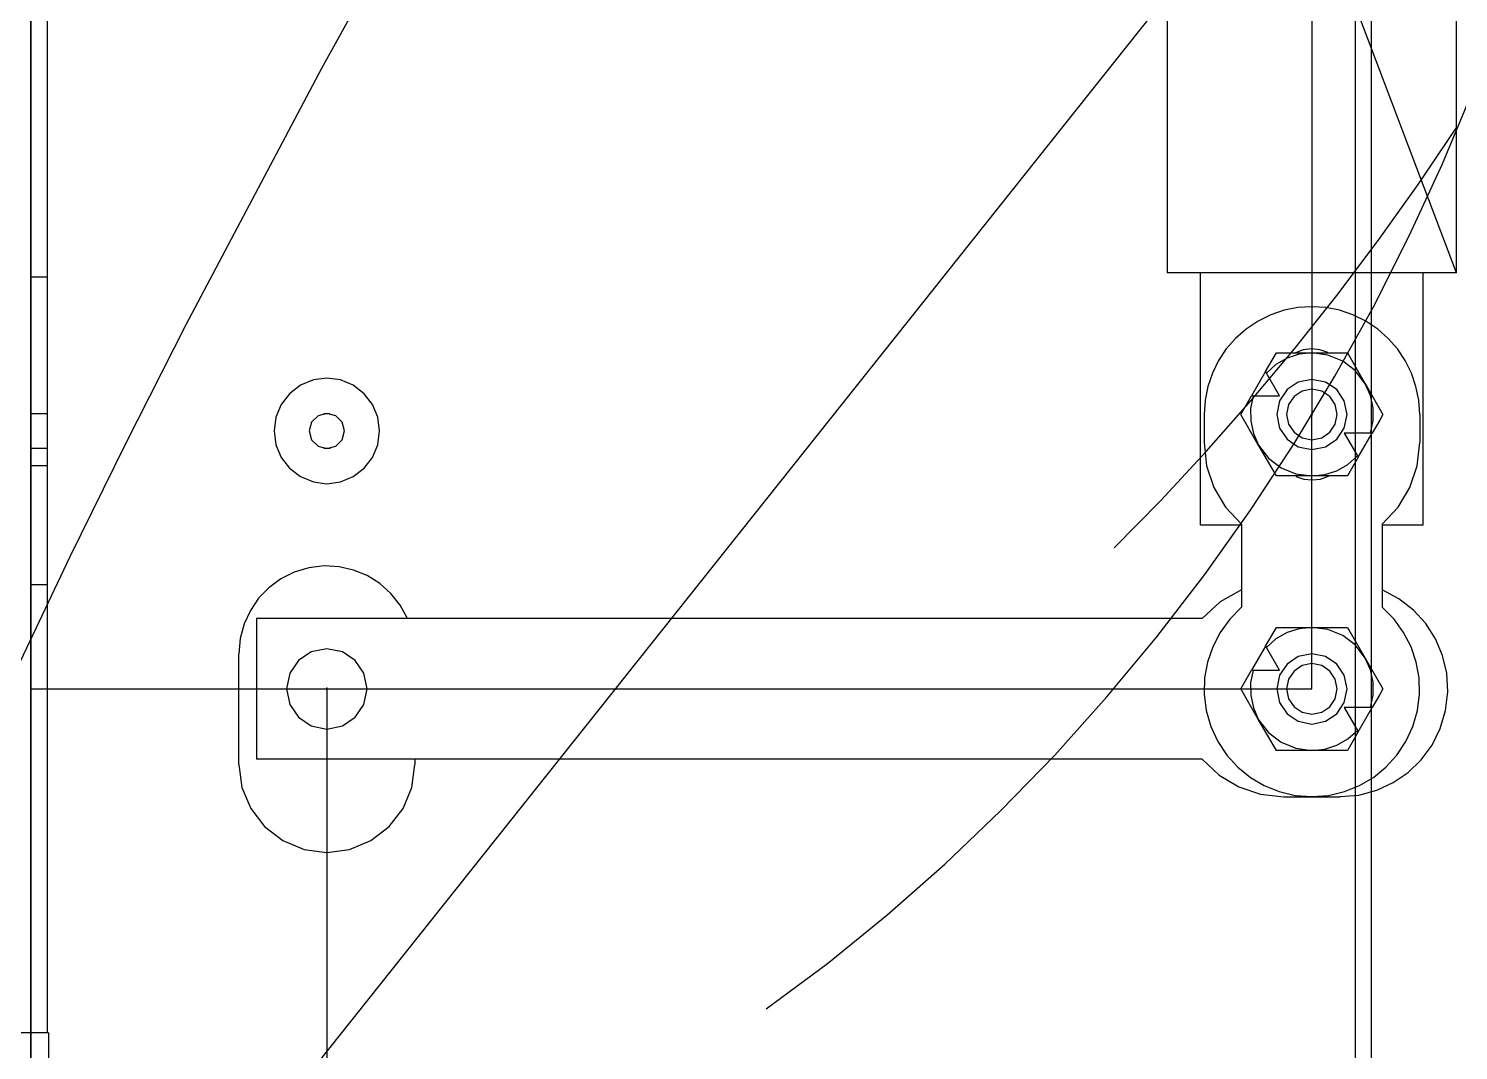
# Model space of a CAD drawing. Extents: x -1 to 1284, y 105 to 936.
# Drawn here: x 162.3 to 291.4, y 190 to 282.2 of the extents above; entities that cross this region are included whole.
import ezdxf

# ---------------------------------------------------------------- set-up
doc = ezdxf.new("R2010")
doc.units = 0

msp = doc.modelspace()

# ---------------------------------------------------------------- linework, layer by layer
for p, q in [((282.09, 149.955), (282.09, 713.128)), ((282.09, 149.955), (282.09, 713.128)), ((282.09, 149.955), (282.09, 713.128)), ((282.09, 149.955), (282.09, 713.128)), ((282.09, 149.955), (282.09, 713.128)), ((282.09, 149.955), (282.09, 713.128)), ((282.09, 149.955), (282.09, 713.128)), ((282.09, 149.955), (282.09, 713.128)), ((282.09, 149.955), (282.09, 713.128)), ((282.09, 149.955), (282.09, 713.128)), ((282.09, 149.955), (282.09, 713.128)), ((162.548, 156.305), (162.548, 706.778)), ((162.548, 156.305), (600.386, 706.778)), ((162.548, 706.778), (162.548, 156.305)), ((162.548, 156.305), (162.548, 706.778)), ((162.548, 156.305), (600.386, 706.778)), ((162.548, 706.778), (162.548, 156.305)), ((162.548, 156.305), (162.548, 706.778)), ((162.548, 156.305), (600.386, 706.778)), ((162.548, 706.778), (162.548, 156.305)), ((162.548, 156.305), (162.548, 706.778)), ((162.548, 156.305), (600.386, 706.778)), ((162.548, 706.778), (162.548, 156.305)), ((162.548, 156.305), (162.548, 706.778)), ((162.548, 156.305), (600.386, 706.778)), ((162.548, 706.778), (162.548, 156.305)), ((162.548, 156.305), (162.548, 706.778)), ((162.548, 156.305), (600.386, 706.778)), ((162.548, 706.778), (162.548, 156.305)), ((162.548, 156.305), (162.548, 706.778)), ((162.548, 156.305), (600.386, 706.778)), ((162.548, 706.778), (162.548, 156.305)), ((162.548, 156.305), (162.548, 706.778)), ((162.548, 156.305), (600.386, 706.778)), ((162.548, 706.778), (162.548, 156.305)), ((162.548, 156.305), (162.548, 706.778)), ((162.548, 156.305), (600.386, 706.778)), ((162.548, 706.778), (162.548, 156.305)), ((162.548, 156.305), (162.548, 706.778)), ((162.548, 156.305), (600.386, 706.778)), ((162.548, 706.778), (162.548, 156.305)), ((162.548, 156.305), (162.548, 706.778)), ((162.548, 156.305), (600.386, 706.778)), ((162.548, 706.778), (162.548, 156.305)), ((283.498, 706.778), (283.498, 156.305)), ((283.498, 706.778), (283.498, 156.305)), ((283.498, 706.778), (283.498, 156.305)), ((283.498, 706.778), (283.498, 156.305)), ((283.498, 706.778), (283.498, 156.305)), ((283.498, 706.778), (283.498, 156.305)), ((283.498, 706.778), (283.498, 156.305)), ((283.498, 706.778), (283.498, 156.305)), ((283.498, 706.778), (283.498, 156.305)), ((283.498, 706.778), (283.498, 156.305)), ((283.498, 706.778), (283.498, 156.305)), ((162.548, 191.573), (162.548, 525.752)), ((164.036, 191.573), (164.036, 360.787)), ((278.161, 342.007), (278.161, 247.408)), ((278.161, 342.007), (278.161, 247.408)), ((278.161, 342.007), (278.161, 247.408)), ((278.161, 342.007), (278.161, 247.408)), ((278.161, 342.007), (278.161, 247.408)), ((278.161, 342.007), (278.161, 247.408)), ((278.161, 342.007), (278.161, 247.408)), ((278.161, 342.007), (278.161, 247.408)), ((278.161, 342.007), (278.161, 247.408)), ((278.161, 342.007), (278.161, 247.408)), ((291.211, 260.207), (265.1099, 329.2071)), ((265.11, 329.207), (265.11, 260.207)), ((291.211, 260.207), (291.211, 329.207)), ((202.521869, 303.438402), (188.766796, 278.639788)), ((188.766796, 278.639788), (176.519397, 255.484573)), ((289.951046, 270.045962), (292.705062, 276.680587)), ((287.751864, 268.176261), (291.256, 273.356)), ((286.949609, 263.524104), (289.951046, 270.045962)), ((284.134849, 263.107942), (287.751864, 268.176261)), ((283.708435, 257.125409), (286.949609, 263.524104)), ((280.409683, 258.15685), (284.134849, 263.107942)), ((162.548, 259.824), (164.036, 259.824)), ((291.211, 260.207), (265.11, 260.207)), ((268.11, 237.407), (268.11, 260.207)), ((288.21, 237.407), (288.21, 260.207)), ((276.581091, 253.328791), (280.409683, 258.15685)), ((275.663273, 256.810357), (274.455434, 256.403067)), ((276.903851, 257.054732), (275.663273, 256.810357)), ((278.1608, 257.13619), (276.903851, 257.054732)), ((279.417749, 257.054732), (278.1608, 257.13619)), ((280.658327, 256.810357), (279.417749, 257.054732)), ((280.23521, 250.860275), (283.708435, 257.125409)), ((281.866166, 256.403067), (280.658327, 256.810357)), ((273.296705, 255.83286), (272.223527, 255.114475)), ((274.455434, 256.403067), (273.296705, 255.83286)), ((283.024895, 255.83286), (281.866166, 256.403067)), ((284.098073, 255.114475), (283.024895, 255.83286)), ((176.519397, 255.484573), (171.048767, 244.704932)), ((271.266883, 254.272101), (270.43496, 253.319915)), ((272.223527, 255.114475), (271.266883, 254.272101)), ((285.054717, 254.272101), (284.098073, 255.114475)), ((285.886641, 253.319915), (285.054717, 254.272101)), ((270.43496, 253.319915), (269.73594, 252.272095)), ((272.6538, 248.62957), (276.581091, 253.328791)), ((274.659804, 252.45693), (274.952565, 252.96399)), ((274.952, 252.964), (278.161, 252.964)), ((277.386169, 253.235592), (276.66673, 252.977198)), ((278.16, 252.964), (277.006242, 252.842924)), ((278.135866, 253.325499), (277.386169, 253.235592)), ((278.886812, 253.246707), (278.135866, 253.325499)), ((278.16, 252.964), (278.388044, 252.964)), ((279.60988, 252.771787), (278.16016, 252.96412)), ((278.388044, 252.964), (281.367914, 252.964)), ((279.61, 252.999), (278.886812, 253.246707)), ((281.368, 252.964), (282.97137, 250.18588)), ((286.585661, 252.272095), (285.886641, 253.319915)), ((269.73594, 252.272095), (269.178011, 251.142816)), ((273.978, 251.276), (274.659804, 252.45693)), ((274.917574, 251.919838), (274.05134, 251.14818)), ((275.913987, 252.489811), (274.917574, 251.919838)), ((277.006242, 252.842924), (275.913987, 252.489811)), ((280.938277, 252.219724), (279.60988, 252.771787)), ((282.080576, 251.345328), (280.938277, 252.219724)), ((287.143592, 251.142816), (286.585661, 252.272095)), ((188.037826, 250.518977), (186.87926, 250.040437)), ((189.260505, 250.67849), (188.037826, 250.518977)), ((190.483184, 250.518977), (189.260505, 250.67849)), ((191.64175, 250.040437), (190.483184, 250.518977)), ((269.178011, 251.142816), (268.769356, 249.946257)), ((273.978, 251.276), (272.71858, 249.09557)), ((273.978, 251.276), (274.052083, 251.148206)), ((275.238, 249.095), (274.05267, 251.14763)), ((276.537616, 244.739096), (280.23521, 250.860275)), ((278.160005, 250.577365), (276.925518, 250.328429)), ((279.394492, 250.328429), (278.160005, 250.577365)), ((282.972, 250.186), (282.080576, 251.345328)), ((287.552248, 249.946257), (287.143592, 251.142816)), ((185.885549, 249.276359), (185.136068, 248.297245)), ((186.87926, 250.040437), (185.885549, 249.276359)), ((192.635461, 249.276359), (191.64175, 250.040437)), ((193.384943, 248.297245), (192.635461, 249.276359)), ((268.769356, 249.946257), (268.518161, 248.696592)), ((271.745, 247.408), (272.718665, 249.09577)), ((272.867, 249.096), (272.631841, 247.959992)), ((272.867, 249.095), (272.719, 249.095)), ((272.867, 249.095), (275.238, 249.095)), ((275.916934, 249.649421), (275.236137, 248.642044)), ((276.925518, 250.328429), (275.916934, 249.649421)), ((277.27135, 249.510058), (276.54525, 249.021354)), ((278.160005, 249.689219), (277.27135, 249.510058)), ((279.04866, 249.510058), (278.160005, 249.689219)), ((279.77476, 249.021354), (279.04866, 249.510058)), ((280.403076, 249.649421), (279.394492, 250.328429)), ((281.083873, 248.642044), (280.403076, 249.649421)), ((282.972, 250.186), (283.086035, 249.988499)), ((283.444223, 249.126391), (282.972194, 250.18611)), ((283.086035, 249.988499), (284.575955, 247.407879)), ((283.684551, 248.003916), (283.444223, 249.126391)), ((287.803446, 248.696592), (287.552248, 249.946257)), ((185.136068, 248.297245), (184.662871, 247.158618)), ((193.858141, 247.158618), (193.384943, 248.297245)), ((268.518161, 248.696592), (268.43261, 247.408)), ((268.632537, 244.064994), (272.6538, 248.62957)), ((272.631841, 247.959992), (272.636436, 246.812087)), ((275.236137, 248.642044), (274.98501, 247.408)), ((276.055029, 248.296279), (275.87401, 247.408)), ((276.54525, 249.021354), (276.055029, 248.296279)), ((280.264981, 248.296279), (279.77476, 249.021354)), ((280.446, 247.408), (280.264981, 248.296279)), ((281.335, 247.408), (281.083873, 248.642044)), ((283.689153, 246.85601), (283.684551, 248.003916)), ((287.889, 247.408), (287.803446, 248.696592)), ((162.548, 247.479), (164.036, 247.479)), ((184.662871, 247.158618), (184.498015, 245.916)), ((187.885685, 246.70975), (187.673, 245.916)), ((188.46675, 247.290815), (187.885685, 246.70975)), ((189.2605, 247.5035), (188.46675, 247.290815)), ((188.981, 247.479), (189.54, 247.479)), ((190.05425, 247.290815), (189.2605, 247.5035)), ((190.635315, 246.70975), (190.05425, 247.290815)), ((190.848, 245.916), (190.635315, 246.70975)), ((194.023, 245.916), (193.858141, 247.158618)), ((268.433, 247.408), (268.433, 244.868)), ((273.234965, 244.826498), (271.745045, 247.407118)), ((272.636436, 246.812087), (272.876757, 245.689611)), ((274.98501, 247.408), (275.236137, 246.173956)), ((275.87401, 247.408), (276.055029, 246.519721)), ((276.055029, 246.519721), (276.54525, 245.794646)), ((278.127781, 247.465284), (278.094708, 247.408)), ((278.127781, 247.465284), (278.094708, 247.408)), ((278.127781, 247.465284), (278.094708, 247.408)), ((278.127781, 247.465284), (278.094708, 247.408)), ((278.127781, 247.465284), (278.094708, 247.408)), ((278.127781, 247.465284), (278.094708, 247.408)), ((278.127781, 247.465284), (278.094708, 247.408)), ((278.127781, 247.465284), (278.094708, 247.408)), ((278.127781, 247.465284), (278.094708, 247.408)), ((278.127781, 247.465284), (278.094708, 247.408)), ((278.094708, 247.408), (278.127781, 247.350716)), ((278.094708, 247.408), (278.127781, 247.350716)), ((278.094708, 247.408), (278.127781, 247.350716)), ((278.094708, 247.408), (278.127781, 247.350716)), ((278.094708, 247.408), (278.127781, 247.350716)), ((278.094708, 247.408), (278.127781, 247.350716)), ((278.094708, 247.408), (278.127781, 247.350716)), ((278.094708, 247.408), (278.127781, 247.350716)), ((278.094708, 247.408), (278.127781, 247.350716)), ((278.094708, 247.408), (278.127781, 247.350716)), ((278.193927, 247.465284), (278.127781, 247.465284)), ((278.193927, 247.465284), (278.127781, 247.465284)), ((278.193927, 247.465284), (278.127781, 247.465284)), ((278.193927, 247.465284), (278.127781, 247.465284)), ((278.193927, 247.465284), (278.127781, 247.465284)), ((278.193927, 247.465284), (278.127781, 247.465284)), ((278.193927, 247.465284), (278.127781, 247.465284)), ((278.193927, 247.465284), (278.127781, 247.465284)), ((278.193927, 247.465284), (278.127781, 247.465284)), ((278.193927, 247.465284), (278.127781, 247.465284)), ((278.127781, 247.350716), (278.193927, 247.350716)), ((278.127781, 247.350716), (278.193927, 247.350716)), ((278.127781, 247.350716), (278.193927, 247.350716)), ((278.127781, 247.350716), (278.193927, 247.350716)), ((278.127781, 247.350716), (278.193927, 247.350716)), ((278.127781, 247.350716), (278.193927, 247.350716)), ((278.127781, 247.350716), (278.193927, 247.350716)), ((278.127781, 247.350716), (278.193927, 247.350716)), ((278.127781, 247.350716), (278.193927, 247.350716)), ((278.127781, 247.350716), (278.193927, 247.350716)), ((278.161, 222.625), (278.161, 247.408)), ((278.161, 222.625), (278.161, 247.408)), ((278.161, 222.625), (278.161, 247.408)), ((278.161, 222.625), (278.161, 247.408)), ((278.161, 222.625), (278.161, 247.408)), ((278.161, 222.625), (278.161, 247.408)), ((278.161, 222.625), (278.161, 247.408)), ((278.161, 222.625), (278.161, 247.408)), ((278.161, 222.625), (278.161, 247.408)), ((278.161, 222.625), (278.161, 247.408)), ((278.227, 247.408), (278.193927, 247.465284)), ((278.227, 247.408), (278.193927, 247.465284)), ((278.227, 247.408), (278.193927, 247.465284)), ((278.227, 247.408), (278.193927, 247.465284)), ((278.227, 247.408), (278.193927, 247.465284)), ((278.227, 247.408), (278.193927, 247.465284)), ((278.227, 247.408), (278.193927, 247.465284)), ((278.227, 247.408), (278.193927, 247.465284)), ((278.227, 247.408), (278.193927, 247.465284)), ((278.227, 247.408), (278.193927, 247.465284)), ((278.193927, 247.350716), (278.227, 247.408)), ((278.193927, 247.350716), (278.227, 247.408)), ((278.193927, 247.350716), (278.227, 247.408)), ((278.193927, 247.350716), (278.227, 247.408)), ((278.193927, 247.350716), (278.227, 247.408)), ((278.193927, 247.350716), (278.227, 247.408)), ((278.193927, 247.350716), (278.227, 247.408)), ((278.193927, 247.350716), (278.227, 247.408)), ((278.193927, 247.350716), (278.227, 247.408)), ((278.193927, 247.350716), (278.227, 247.408)), ((278.227, 247.408), (278.227, 247.408)), ((278.227, 247.408), (278.227, 247.408)), ((278.227, 247.408), (278.227, 247.408)), ((278.227, 247.408), (278.227, 247.408)), ((278.227, 247.408), (278.227, 247.408)), ((278.227, 247.408), (278.227, 247.408)), ((278.227, 247.408), (278.227, 247.408)), ((278.227, 247.408), (278.227, 247.408)), ((278.227, 247.408), (278.227, 247.408)), ((278.227, 247.408), (278.227, 247.408)), ((279.77476, 245.794646), (280.264981, 246.519721)), ((280.264981, 246.519721), (280.446, 247.408)), ((280.446, 247.408), (280.446, 247.408)), ((281.083873, 246.173956), (281.335, 247.408)), ((281.335, 247.408), (281.335, 247.408)), ((283.454, 245.72), (283.689153, 246.85601)), ((284.283265, 246.90094), (283.601435, 245.72001)), ((284.576, 247.408), (284.283265, 246.90094)), ((287.887, 247.408), (287.887, 244.868)), ((184.498015, 245.916), (184.662872, 244.673382)), ((187.673, 245.916), (187.885685, 245.12225)), ((190.635315, 245.12225), (190.848, 245.916)), ((190.848, 245.916), (190.848, 245.916)), ((193.858142, 244.673382), (194.022998, 245.916)), ((194.022998, 245.916), (194.023, 245.916)), ((272.876757, 245.689611), (273.348779, 244.62989)), ((275.236137, 246.173956), (275.916934, 245.166579)), ((276.54525, 245.794646), (277.27135, 245.305942)), ((277.27135, 245.305942), (278.160005, 245.126781)), ((278.160005, 245.126781), (279.04866, 245.305942)), ((279.04866, 245.305942), (279.77476, 245.794646)), ((280.403076, 245.166579), (281.083873, 246.173956)), ((283.453, 245.72), (281.085, 245.72)), ((281.085, 245.72), (282.27033, 243.66763)), ((282.342, 243.539), (283.60142, 245.71943)), ((283.453, 245.72), (283.601, 245.72)), ((162.548, 244.354), (164.036, 244.354)), ((171.048767, 244.704932), (166.060285, 234.554172)), ((184.662872, 244.673382), (185.13607, 243.534755)), ((187.885685, 245.12225), (188.46675, 244.541185)), ((188.46675, 244.541185), (189.2605, 244.3285)), ((188.979, 244.354), (189.542, 244.354)), ((189.2605, 244.3285), (190.05425, 244.541185)), ((190.05425, 244.541185), (190.635315, 245.12225)), ((193.384945, 243.534755), (193.858142, 244.673382)), ((264.522028, 239.640869), (268.632537, 244.064994)), ((268.432, 244.868), (268.658226, 242.781934)), ((272.623339, 238.772268), (276.537616, 244.739096)), ((273.349, 244.629), (273.234965, 244.826498)), ((274.952, 241.851), (273.34863, 244.62912)), ((273.349, 244.629), (274.240424, 243.469672)), ((275.916934, 245.166579), (276.925518, 244.487571)), ((276.925518, 244.487571), (278.160005, 244.238635)), ((278.160005, 244.238635), (279.394492, 244.487571)), ((279.394492, 244.487571), (280.403076, 245.166579)), ((287.661974, 242.781824), (287.8882, 244.86789)), ((164.036, 242.767), (162.548, 242.767)), ((185.13607, 243.534755), (185.885552, 242.555641)), ((192.635463, 242.555641), (193.384945, 243.534755)), ((268.658226, 242.781934), (269.316786, 240.814375)), ((274.240424, 243.469672), (275.382723, 242.595276)), ((280.406013, 242.325189), (281.402426, 242.895162)), ((282.342, 243.539), (281.368335, 241.85123)), ((281.402426, 242.895162), (282.26866, 243.66682)), ((282.342, 243.539), (282.270563, 243.667058)), ((287.003414, 240.814265), (287.661974, 242.781824)), ((185.885552, 242.555641), (186.879263, 241.791563)), ((186.879263, 241.791563), (188.037829, 241.313023)), ((190.483186, 241.313023), (191.641753, 241.791563)), ((191.641753, 241.791563), (192.635463, 242.555641)), ((277.931956, 241.851), (274.952116, 241.851)), ((275.382723, 242.595276), (276.71112, 242.043213)), ((276.711, 241.816), (277.434183, 241.568296)), ((276.71112, 242.043213), (278.16084, 241.85088)), ((277.434183, 241.568296), (278.185124, 241.489505)), ((278.16, 241.851), (277.931956, 241.851)), ((278.16, 241.851), (279.313758, 241.972076)), ((281.368, 241.851), (278.161, 241.851)), ((278.185124, 241.489505), (278.934816, 241.579412)), ((278.934816, 241.579412), (279.65425, 241.837802)), ((279.313758, 241.972076), (280.406013, 242.325189)), ((188.037829, 241.313023), (189.260508, 241.15351)), ((189.260508, 241.15351), (190.483186, 241.313023)), ((269.316786, 240.814375), (270.377503, 239.031155)), ((285.942697, 239.031045), (287.003414, 240.814265)), ((260.327, 235.363), (264.522028, 239.640869)), ((268.500062, 232.970188), (272.623339, 238.772268)), ((270.377503, 239.031155), (271.8102, 237.49811)), ((284.51, 237.498), (285.942697, 239.031045)), ((271.811, 237.498), (271.811, 229.995)), ((284.511, 237.498), (284.511, 229.995)), ((271.811, 237.407), (268.11, 237.407)), ((288.21, 237.407), (284.511, 237.407)), ((166.060285, 234.554172), (161.589029, 225.104969)), ((189.016487, 233.734585), (187.639464, 233.570264)), ((190.370411, 233.66067), (189.016487, 233.734585)), ((191.674934, 233.362104), (190.370411, 233.66067)), ((185.100327, 232.560796), (184.024121, 231.765368)), ((186.311665, 233.170084), (185.100327, 232.560796)), ((187.639464, 233.570264), (186.311665, 233.170084)), ((192.903756, 232.852473), (191.674934, 233.362104)), ((194.030575, 232.145362), (192.903756, 232.852473)), ((264.175471, 227.343253), (268.500062, 232.970188)), ((164.036, 232.012), (162.548, 232.012)), ((184.024121, 231.765368), (183.10172, 230.806774)), ((195.029089, 231.254356), (194.030575, 232.145362)), ((195.872998, 230.19304), (195.029089, 231.254356)), ((271.81, 231.576), (269.880765, 230.479793)), ((286.015139, 230.774087), (284.51, 231.5763)), ((182.351795, 229.707984), (181.793019, 228.491969)), ((183.10172, 230.806774), (182.351795, 229.707984)), ((196.536, 228.975), (195.872998, 230.19304)), ((269.880765, 230.479793), (268.25012, 228.97493)), ((271.81, 229.995), (270.748444, 228.927064)), ((285.571556, 228.927064), (284.51, 229.995)), ((287.328674, 229.747073), (286.015139, 230.774087)), ((288.433566, 228.527701), (287.328674, 229.747073)), ((181.793019, 228.491969), (181.444063, 227.181701)), ((182.91, 228.975), (182.91, 216.275)), ((268.25, 228.975), (182.91, 228.975)), ((270.748444, 228.927064), (269.878516, 227.730524)), ((286.441484, 227.730524), (285.571556, 228.927064)), ((289.312776, 227.148413), (288.433566, 228.527701)), ((181.444063, 227.181701), (181.3236, 225.80015)), ((259.657249, 221.901857), (264.175471, 227.343253)), ((269.878516, 227.730524), (269.206597, 226.43016)), ((273.978, 226.493), (274.659804, 227.67393)), ((274.917574, 227.136838), (274.05134, 226.36518)), ((274.659804, 227.67393), (274.952565, 228.18099)), ((275.913987, 227.706811), (274.917574, 227.136838)), ((274.952, 228.181), (278.161, 228.181)), ((277.006242, 228.059924), (275.913987, 227.706811)), ((278.16, 228.181), (277.006242, 228.059924)), ((278.16, 228.181), (278.388044, 228.181)), ((279.60988, 227.988787), (278.16016, 228.18112)), ((278.388044, 228.181), (281.367914, 228.181)), ((280.938277, 227.436724), (279.60988, 227.988787)), ((282.080576, 226.562328), (280.938277, 227.436724)), ((281.368, 228.181), (282.97137, 225.40288)), ((287.113403, 226.43016), (286.441484, 227.730524)), ((289.949267, 225.641653), (289.312776, 227.148413)), ((187.84845, 225.966347), (186.694583, 225.189456)), ((189.260805, 226.251173), (187.84845, 225.966347)), ((190.67316, 225.966347), (189.260805, 226.251173)), ((191.827027, 225.189456), (190.67316, 225.966347)), ((269.206597, 226.43016), (268.739067, 225.050749)), ((273.978, 226.493), (272.71858, 224.31257)), ((273.978, 226.493), (274.052083, 226.364942)), ((275.238, 224.313), (274.05267, 226.36537)), ((282.972, 225.403), (282.080576, 226.562328)), ((287.580933, 225.050749), (287.113403, 226.43016)), ((181.323, 215.8), (181.323, 225.8)), ((186.694583, 225.189456), (185.915779, 224.036881)), ((192.605831, 224.036881), (191.827027, 225.189456)), ((268.739067, 225.050749), (268.482304, 223.617072)), ((275.916934, 224.866421), (275.236137, 223.859044)), ((276.925518, 225.545429), (275.916934, 224.866421)), ((277.27135, 224.727058), (276.54525, 224.238354)), ((278.160005, 225.794365), (276.925518, 225.545429)), ((278.160005, 224.906219), (277.27135, 224.727058)), ((279.394492, 225.545429), (278.160005, 225.794365)), ((279.04866, 224.727058), (278.160005, 224.906219)), ((279.77476, 224.238354), (279.04866, 224.727058)), ((280.403076, 224.866421), (279.394492, 225.545429)), ((281.083873, 223.859044), (280.403076, 224.866421)), ((282.972, 225.403), (283.086035, 225.205499)), ((283.444223, 224.343391), (282.972194, 225.40311)), ((283.086035, 225.205499), (284.575955, 222.624879)), ((287.837696, 223.617072), (287.580933, 225.050749)), ((290.325999, 224.039864), (289.949267, 225.641653)), ((185.915779, 224.036881), (185.62861, 222.625)), ((192.893, 222.625), (192.605831, 224.036881)), ((268.482304, 223.617072), (268.44269, 222.153907)), ((271.745, 222.625), (272.718665, 224.31304)), ((272.867, 224.313), (272.631841, 223.176992)), ((272.867, 224.313), (272.719, 224.313)), ((272.867, 224.313), (275.238, 224.313)), ((275.236137, 223.859044), (274.98501, 222.625)), ((276.055029, 223.513279), (275.87401, 222.625)), ((276.54525, 224.238354), (276.055029, 223.513279)), ((280.264981, 223.513279), (279.77476, 224.238354)), ((280.446, 222.625), (280.264981, 223.513279)), ((281.335, 222.625), (281.083873, 223.859044)), ((283.684551, 223.220916), (283.444223, 224.343391)), ((287.87731, 222.153907), (287.837696, 223.617072)), ((290.425934, 222.375489), (290.325999, 224.039864)), ((162.548, 222.625), (189.26, 222.625)), ((162.548, 222.625), (189.26, 222.625)), ((162.548, 222.625), (189.26, 222.625)), ((162.548, 222.625), (189.26, 222.625)), ((162.548, 222.625), (189.26, 222.625)), ((162.548, 222.625), (189.26, 222.625)), ((162.548, 222.625), (189.26, 222.625)), ((162.548, 222.625), (189.26, 222.625)), ((162.548, 222.625), (189.26, 222.625)), ((162.548, 222.625), (189.26, 222.625)), ((162.548, 222.625), (189.26, 222.625)), ((185.62861, 222.625), (185.915779, 221.213119)), ((189.227781, 222.682284), (189.194708, 222.625)), ((189.227781, 222.682284), (189.194708, 222.625)), ((189.227781, 222.682284), (189.194708, 222.625)), ((189.227781, 222.682284), (189.194708, 222.625)), ((189.227781, 222.682284), (189.194708, 222.625)), ((189.227781, 222.682284), (189.194708, 222.625)), ((189.227781, 222.682284), (189.194708, 222.625)), ((189.227781, 222.682284), (189.194708, 222.625)), ((189.227781, 222.682284), (189.194708, 222.625)), ((189.227781, 222.682284), (189.194708, 222.625)), ((189.227781, 222.682284), (189.194708, 222.625)), ((189.194708, 222.625), (189.227781, 222.567716)), ((189.194708, 222.625), (189.227781, 222.567716)), ((189.194708, 222.625), (189.227781, 222.567716)), ((189.194708, 222.625), (189.227781, 222.567716)), ((189.194708, 222.625), (189.227781, 222.567716)), ((189.194708, 222.625), (189.227781, 222.567716)), ((189.194708, 222.625), (189.227781, 222.567716)), ((189.194708, 222.625), (189.227781, 222.567716)), ((189.194708, 222.625), (189.227781, 222.567716)), ((189.194708, 222.625), (189.227781, 222.567716)), ((189.194708, 222.625), (189.227781, 222.567716)), ((189.293927, 222.682284), (189.227781, 222.682284)), ((189.293927, 222.682284), (189.227781, 222.682284)), ((189.293927, 222.682284), (189.227781, 222.682284)), ((189.293927, 222.682284), (189.227781, 222.682284)), ((189.293927, 222.682284), (189.227781, 222.682284)), ((189.293927, 222.682284), (189.227781, 222.682284)), ((189.293927, 222.682284), (189.227781, 222.682284)), ((189.293927, 222.682284), (189.227781, 222.682284)), ((189.293927, 222.682284), (189.227781, 222.682284)), ((189.293927, 222.682284), (189.227781, 222.682284)), ((189.293927, 222.682284), (189.227781, 222.682284)), ((189.227781, 222.567716), (189.293927, 222.567716)), ((189.227781, 222.567716), (189.293927, 222.567716)), ((189.227781, 222.567716), (189.293927, 222.567716)), ((189.227781, 222.567716), (189.293927, 222.567716)), ((189.227781, 222.567716), (189.293927, 222.567716)), ((189.227781, 222.567716), (189.293927, 222.567716)), ((189.227781, 222.567716), (189.293927, 222.567716)), ((189.227781, 222.567716), (189.293927, 222.567716)), ((189.227781, 222.567716), (189.293927, 222.567716)), ((189.227781, 222.567716), (189.293927, 222.567716)), ((189.227781, 222.567716), (189.293927, 222.567716)), ((189.26, 222.625), (189.26, 156.305)), ((189.26, 222.625), (278.161, 222.625)), ((189.26, 222.625), (189.26, 156.305)), ((189.26, 222.625), (278.161, 222.625)), ((189.26, 222.625), (189.26, 156.305)), ((189.26, 222.625), (278.161, 222.625)), ((189.26, 222.625), (189.26, 156.305)), ((189.26, 222.625), (278.161, 222.625)), ((189.26, 222.625), (189.26, 156.305)), ((189.26, 222.625), (278.161, 222.625)), ((189.26, 222.625), (189.26, 156.305)), ((189.26, 222.625), (278.161, 222.625)), ((189.26, 222.625), (189.26, 156.305)), ((189.26, 222.625), (278.161, 222.625)), ((189.26, 222.625), (189.26, 156.305)), ((189.26, 222.625), (278.161, 222.625)), ((189.26, 222.625), (189.26, 156.305)), ((189.26, 222.625), (278.161, 222.625)), ((189.26, 222.625), (189.26, 156.305)), ((189.26, 222.625), (189.26, 156.305)), ((189.26, 222.625), (278.161, 222.625)), ((189.327, 222.625), (189.293927, 222.682284)), ((189.327, 222.625), (189.293927, 222.682284)), ((189.327, 222.625), (189.293927, 222.682284)), ((189.327, 222.625), (189.293927, 222.682284)), ((189.327, 222.625), (189.293927, 222.682284)), ((189.327, 222.625), (189.293927, 222.682284)), ((189.327, 222.625), (189.293927, 222.682284)), ((189.327, 222.625), (189.293927, 222.682284)), ((189.327, 222.625), (189.293927, 222.682284)), ((189.327, 222.625), (189.293927, 222.682284)), ((189.327, 222.625), (189.293927, 222.682284)), ((189.293927, 222.567716), (189.327, 222.625)), ((189.293927, 222.567716), (189.327, 222.625)), ((189.293927, 222.567716), (189.327, 222.625)), ((189.293927, 222.567716), (189.327, 222.625)), ((189.293927, 222.567716), (189.327, 222.625)), ((189.293927, 222.567716), (189.327, 222.625)), ((189.293927, 222.567716), (189.327, 222.625)), ((189.293927, 222.567716), (189.327, 222.625)), ((189.293927, 222.567716), (189.327, 222.625)), ((189.293927, 222.567716), (189.327, 222.625)), ((189.293927, 222.567716), (189.327, 222.625)), ((189.327, 222.625), (189.327, 222.625)), ((189.327, 222.625), (189.327, 222.625)), ((189.327, 222.625), (189.327, 222.625)), ((189.327, 222.625), (189.327, 222.625)), ((189.327, 222.625), (189.327, 222.625)), ((189.327, 222.625), (189.327, 222.625)), ((189.327, 222.625), (189.327, 222.625)), ((189.327, 222.625), (189.327, 222.625)), ((189.327, 222.625), (189.327, 222.625)), ((189.327, 222.625), (189.327, 222.625)), ((189.327, 222.625), (189.327, 222.625)), ((192.605831, 221.213119), (192.893, 222.625)), ((192.893, 222.625), (192.893, 222.625)), ((268.44269, 222.153907), (268.626603, 220.686032)), ((273.234965, 220.044498), (271.745045, 222.625118)), ((272.631841, 223.176992), (272.636436, 222.029087)), ((272.636436, 222.029087), (272.876757, 220.906611)), ((274.98501, 222.625), (275.236137, 221.390956)), ((275.87401, 222.625), (276.055029, 221.736721)), ((280.264981, 221.736721), (280.446, 222.625)), ((280.446, 222.625), (280.446, 222.625)), ((281.083873, 221.390956), (281.335, 222.625)), ((281.335, 222.625), (281.335, 222.625)), ((283.454, 220.937), (283.689153, 222.07301)), ((284.283265, 222.11794), (283.601435, 220.93701)), ((283.689153, 222.07301), (283.684551, 223.220916)), ((284.576, 222.625), (284.283265, 222.11794)), ((287.693397, 220.686032), (287.87731, 222.153907)), ((290.232034, 220.680971), (290.425934, 222.375489)), ((185.915779, 221.213119), (186.694583, 220.060544)), ((191.827027, 220.060544), (192.605831, 221.213119)), ((254.953081, 216.656397), (259.657249, 221.901857)), ((268.626603, 220.686032), (269.040425, 219.238226)), ((272.876757, 220.906611), (273.348779, 219.84689)), ((275.236137, 221.390956), (275.916934, 220.383579)), ((276.055029, 221.736721), (276.54525, 221.011646)), ((276.54525, 221.011646), (277.27135, 220.522942)), ((279.04866, 220.522942), (279.77476, 221.011646)), ((279.77476, 221.011646), (280.264981, 221.736721)), ((280.403076, 220.383579), (281.083873, 221.390956)), ((281.085, 220.937), (282.27033, 218.88437)), ((283.453, 220.937), (281.085, 220.937)), ((282.342, 218.756), (283.60142, 220.93643)), ((283.453, 220.937), (283.601, 220.937)), ((287.279575, 219.238226), (287.693397, 220.686032)), ((289.746796, 219.045876), (290.232034, 220.680971)), ((186.694583, 220.060544), (187.84845, 219.283653)), ((190.67316, 219.283653), (191.827027, 220.060544)), ((273.349, 219.847), (273.234965, 220.044498)), ((274.952, 217.068), (273.34863, 219.84612)), ((273.349, 219.847), (274.240424, 218.687672)), ((275.916934, 220.383579), (276.925518, 219.704571)), ((276.925518, 219.704571), (278.160005, 219.455635)), ((277.27135, 220.522942), (278.160005, 220.343781)), ((278.160005, 220.343781), (279.04866, 220.522942)), ((278.160005, 219.455635), (279.394492, 219.704571)), ((279.394492, 219.704571), (280.403076, 220.383579)), ((187.84845, 219.283653), (189.260805, 218.998827)), ((189.260805, 218.998827), (190.67316, 219.283653)), ((269.040425, 219.238226), (269.671966, 217.871279)), ((274.240424, 218.687672), (275.382723, 217.813276)), ((280.406013, 217.543189), (281.402426, 218.113162)), ((282.342, 218.756), (281.368335, 217.06796)), ((281.402426, 218.113162), (282.26866, 218.88482)), ((282.342, 218.756), (282.270563, 218.883794)), ((286.648034, 217.871279), (287.279575, 219.238226)), ((289.003001, 217.553596), (289.746796, 219.045876)), ((269.671966, 217.871279), (270.49078, 216.639198)), ((277.931956, 217.069), (274.952116, 217.069)), ((275.382723, 217.813276), (276.71112, 217.261213)), ((276.71112, 217.261213), (278.16084, 217.06888)), ((278.16, 217.069), (277.931956, 217.069)), ((278.16, 217.069), (279.313758, 217.190076)), ((281.368, 217.068), (278.161, 217.068)), ((279.313758, 217.190076), (280.406013, 217.543189)), ((285.82922, 216.639198), (286.648034, 217.871279)), ((288.029032, 216.227308), (289.003001, 217.553596)), ((181.323, 215.8), (181.597766, 213.728969)), ((268.25, 216.275), (182.91, 216.275)), ((196.92323, 213.728969), (197.19799, 215.8)), ((197.198, 216.275), (197.198, 215.8)), ((250.070651, 211.617269), (254.953081, 216.656397)), ((268.251, 216.275), (269.784043, 214.842305)), ((270.49078, 216.639198), (271.475861, 215.55659)), ((271.475861, 215.55659), (272.606201, 214.638065)), ((283.713799, 214.638065), (284.844139, 215.55659)), ((284.844139, 215.55659), (285.82922, 216.639198)), ((286.853272, 215.090192), (288.029032, 216.227308)), ((269.784043, 214.842305), (271.56726, 213.781588)), ((272.606201, 214.638065), (273.860792, 213.898228)), ((282.459208, 213.898228), (283.713799, 214.638065)), ((285.504105, 214.165424), (286.853272, 215.090192)), ((181.597766, 213.728969), (182.386431, 211.831255)), ((196.134568, 211.831255), (196.92323, 213.728969)), ((271.56726, 213.781588), (273.534817, 213.123028)), ((273.534817, 213.123028), (275.62088, 212.8968)), ((273.860792, 213.898228), (275.218627, 213.351688)), ((275.218627, 213.351688), (276.658699, 213.013052)), ((276.658699, 213.013052), (278.16, 212.896927)), ((278.16, 212.896927), (279.661301, 213.013052)), ((279.661301, 213.013052), (281.101373, 213.351688)), ((280.7, 212.897), (282.399086, 213.04565)), ((281.101373, 213.351688), (282.459208, 213.898228)), ((282.399086, 213.04565), (284.009915, 213.476184)), ((284.009915, 213.476184), (285.504105, 214.165424)), ((182.386431, 211.831255), (183.635569, 210.199397)), ((194.885431, 210.199397), (196.134568, 211.831255)), ((275.621, 212.896), (280.701, 212.896)), ((245.017643, 206.79487), (250.070651, 211.617269)), ((183.635569, 210.199397), (185.291755, 208.925932)), ((193.229245, 208.925932), (194.885431, 210.199397)), ((185.291755, 208.925932), (187.222701, 208.128366)), ((187.222701, 208.128366), (189.2605, 207.86251)), ((189.2605, 207.86251), (191.298299, 208.128366)), ((191.298299, 208.128366), (193.229245, 208.925932)), ((239.801743, 202.199594), (245.017643, 206.79487)), ((234.430634, 197.841839), (239.801743, 202.199594)), ((228.912, 193.732), (234.430634, 197.841839)), ((164.136, 191.573), (154.611, 191.573)), ((164.136, 191.573), (164.136, 188.398))]:
    msp.add_line(p, q)

doc.saveas('drawing.dxf')
